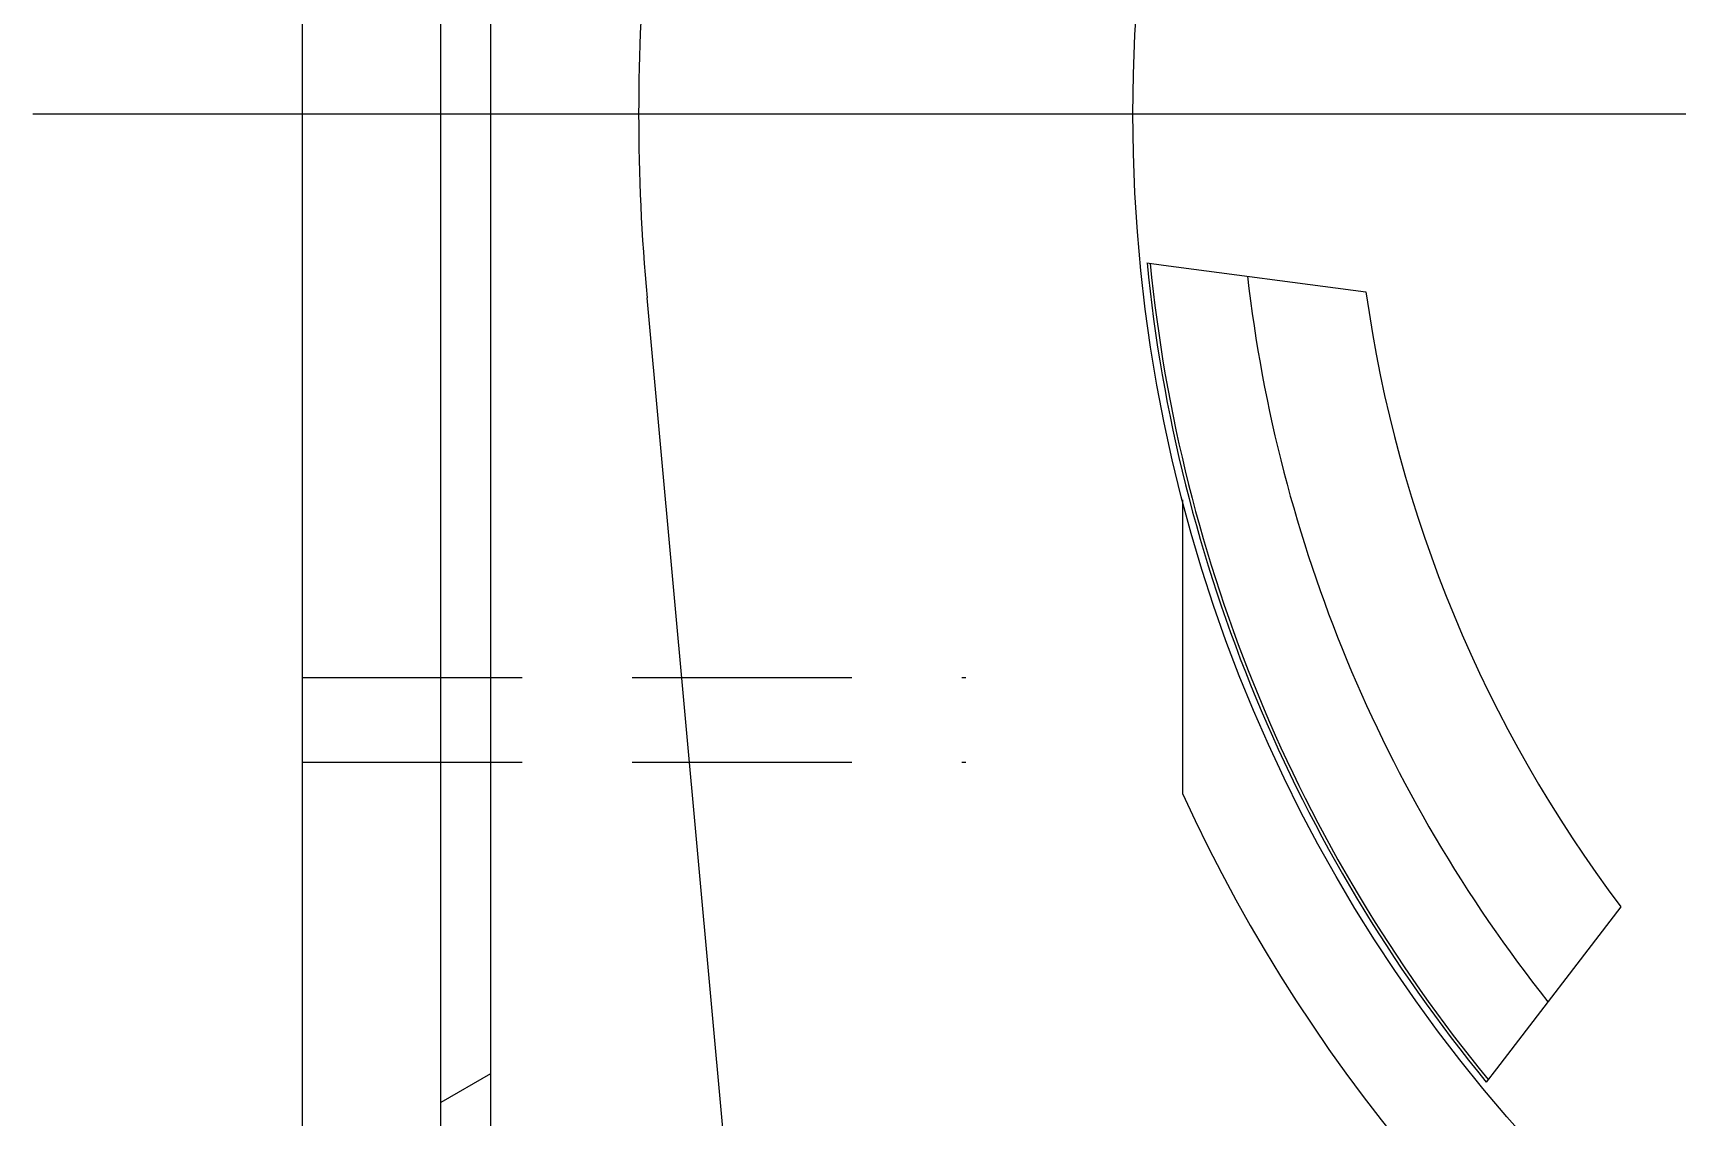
# Model space of a CAD drawing. Extents: x 55 to 320, y 62 to 485.
# Drawn here: x 57.65 to 74.28, y 93.58 to 104.55 of the extents above; entities that cross this region are included whole.
import ezdxf

# ---------------------------------------------------------------- set-up
doc = ezdxf.new("R2010")
doc.units = 0
doc.header["$MEASUREMENT"] = 0
doc.linetypes.add('CENTER', pattern=[50.8, 31.75, -6.35, 6.35, -6.35])
doc.linetypes.add('HIDDEN', pattern=[9.525, 6.35, -3.175])
doc.layers.get('0').update_dxf_attribs({"linetype": 'CONTINUOUS'})
doc.layers.add('FR_QBM1_G14_40U', color=7, linetype='CONTINUOUS')

msp = doc.modelspace()

# ---------------------------------------------------------------- linework, layer by layer
at = {"linetype": 'CENTER'}
msp.add_line((57.652, 103.727), (111.233, 103.727), dxfattribs=at)
at = {"color": 5, "linetype": 'HIDDEN', "ltscale": 0.35}
for p, q in [((60.379, 98.026), (67.088, 98.026)), ((60.379, 97.171), (67.088, 97.171))]:
    msp.add_line(p, q, dxfattribs=at)
at = {"layer": 'FR_QBM1_G14_40U', "color": 5, "linetype": 'Continuous'}
for p, q in [((60.379, 82.738), (60.379, 124.717)), ((61.779, 82.727), (61.779, 124.727)), ((62.279, 124.727), (62.279, 82.727)), ((68.92, 102.219), (69.089, 102.197)), ((69.089, 102.197), (71.135, 101.928)), ((64.633, 93.432), (63.864, 101.866)), ((69.279, 99.822), (69.279, 96.853)), ((73.713, 95.707), (72.456, 94.069)), ((62.279, 94.016), (61.779, 93.727)), ((72.456, 94.069), (72.352, 93.934))]:
    msp.add_line(p, q, dxfattribs=at)
msp.add_circle((84.279, 103.727), 15.5, dxfattribs=at)
for centre, radius, start, end in [((84.279, 103.727), 20.5, 174.7905, 185.2095), ((84.279, 103.727), 15.432, 185.6085, 219.3915), ((84.279, 103.727), 15.401, 185.636, 219.364), ((84.279, 103.727), 14.436, 186.5309, 218.4691), ((84.398, 103.781), 13.392, 187.9558, 217.0765), ((84.279, 103.727), 16.5, 204.62, 335.38)]:
    msp.add_arc(centre, radius, start, end, dxfattribs=at)

doc.saveas('drawing.dxf')
